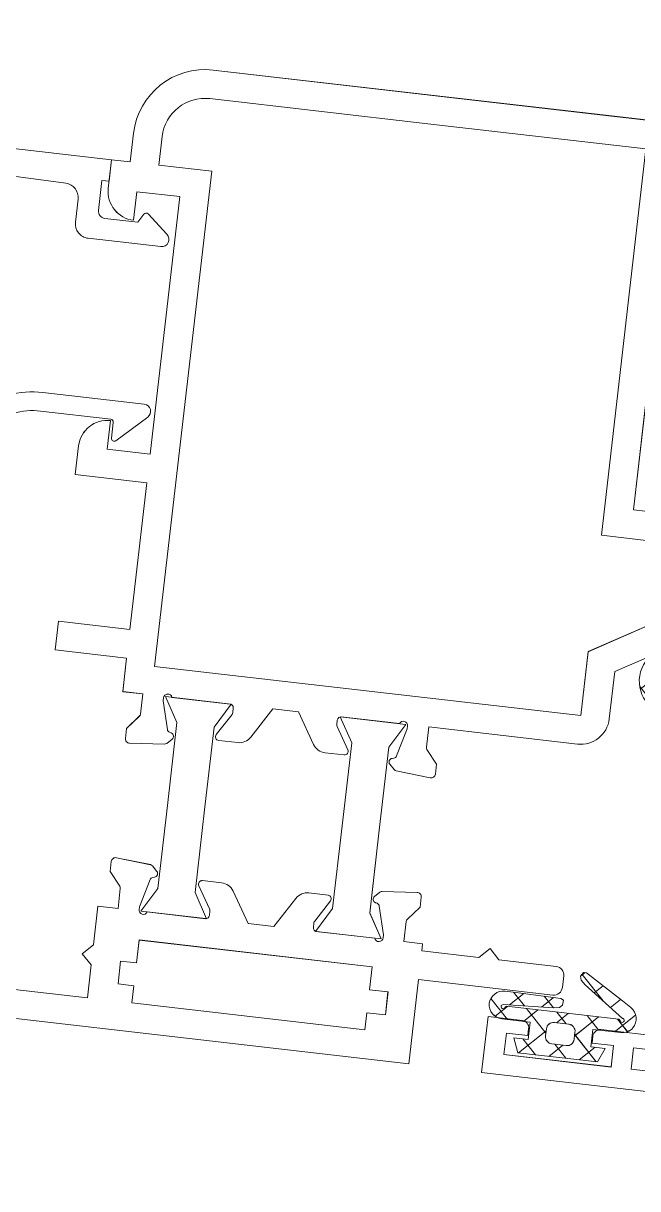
# Model space of a CAD drawing. Header units: millimetres. Extents: x 26282 to 30760, y 1404 to 4574.
# Drawn here: x 29537.38 to 29541.65, y 3467.08 to 3475.17 of the extents above; entities that cross this region are included whole.
import ezdxf

# ---------------------------------------------------------------- set-up
doc = ezdxf.new("R2010")
doc.units = ezdxf.units.MM
doc.header["$LTSCALE"] = 0.25
doc.layers.add('AB-DUV', color=4, linetype='Continuous', lineweight=50)
doc.layers.add('DOĞRAMA', color=30, linetype='Continuous', lineweight=20)

# ---------------------------------------------------------------- blocks, each defined once
blk = doc.blocks.new('CHD60E27', base_point=(-138.6, 7.85))
at = {"color": 1, "linetype": 'Continuous'}
for p, q in [((-80.6, 56.35), (-78.6, 56.35)), ((-115.729976, 50.516652), (-114.729976, 49.516652)), ((-115.729976, 50.516652), (-114.729976, 49.516652)), ((-78.6, 29.85), (-80.6, 29.85)), ((-137.2, 16.75), (-135.7, 16.75)), ((-135.7, 16.75), (-135.7, 15.25))]:
    blk.add_line(p, q, dxfattribs=at)
at = {"color": 40, "linetype": 'Continuous'}
for points in [[(-138.6, 7.85), (-138.6, 78.35), (-134.7, 78.35), (-134.7, 75.95, -0.414213), (-135.199999, 75.45), (-135.7, 75.45), (-135.7, 76.95), (-137.2, 76.95), (-137.2, 69.45), (-135.7, 69.45), (-135.7, 70.95), (-135.2, 70.95, -0.414213), (-134.699999, 70.45), (-134.7, 66.05), (-135.7, 66.05), (-135.7, 68.05), (-137.2, 68.05), (-137.2, 58.05), (-135.7, 58.05), (-135.7, 60.05), (-134.7, 60.05), (-134.7, 56.65), (-136.6, 56.65), (-136.6, 51.35), (-134.4, 51.35), (-132.2, 51.35), (-132.2, 52.95), (-130.2, 52.95), (-130.2, 51.95), (-128.790992, 51.95, 0.176327), (-128.630295, 52.008489), (-127.7, 52.789099), (-127, 52.789099, -0.43976), (-126.701142, 52.462953), (-126.911671, 50.056591, -0.176327), (-126.983943, 49.901604), (-127.323223, 49.562323, -0.577351), (-127.741481, 49.674394), (-127.772347, 49.789587, 0.267949), (-127.949124, 49.966363), (-129.9, 50.489099), (-130.1, 50.489099, 0.842899), (-130.2, 49.906257), (-130.2, 45.839099, 0.414213), (-129.949998, 45.589099), (-129.628806, 45.589099, 0.137838), (-129.498553, 45.625711), (-127.980252, 46.552487, -0.585341), (-127.6, 46.339099), (-127.6, 45.002615, -0.261351), (-128.07899, 44.149065), (-129.797634, 43.1), (-128.07899, 42.050935, -0.261351), (-127.6, 41.197385), (-127.6, 39.8609, -0.585341), (-127.980252, 39.647512), (-129.498554, 40.574288, 0.137838), (-129.628807, 40.6109), (-129.95, 40.6109, 0.414213), (-130.199999, 40.360899), (-130.2, 36.293743, 0.842899), (-130.1, 35.710901), (-129.9, 35.7109), (-127.949123, 36.233636, 0.267949), (-127.772347, 36.410413), (-127.741481, 36.525605, -0.577351), (-127.323223, 36.637676), (-126.983943, 36.298396, -0.176327), (-126.911671, 36.143409), (-126.701141, 33.737047, -0.43976), (-127, 33.4109), (-127.7, 33.4109), (-128.630295, 34.191511, 0.176327), (-128.790992, 34.25), (-130.2, 34.25), (-130.2, 33.25), (-132.2, 33.25), (-132.2, 34.85), (-136.6, 34.85), (-136.6, 29.55), (-134.7, 29.55), (-134.7, 26.15), (-135.7, 26.15), (-135.7, 28.15), (-137.2, 28.15), (-137.2, 18.15), (-135.7, 18.15), (-135.7, 20.15), (-134.7, 20.15), (-134.7, 15.75, -0.414213), (-135.199999, 15.25), (-135.7, 15.25), (-135.7, 16.75), (-137.2, 16.75), (-137.2, 9.25), (-135.7, 9.25), (-135.7, 10.75), (-135.2, 10.75, -0.414213), (-134.699999, 10.25), (-134.7, 7.85), (-138.6, 7.85)], [(-78.6, 56.35), (-78.6, 29.85), (-79.6, 29.85), (-80.6, 29.85, -0.414213), (-82.599999, 31.85), (-80.6, 31.85), (-80.6, 34.85), (-89.1, 34.85), (-89.6, 35.35), (-90.1, 34.85), (-98.6, 34.85), (-98.6, 31.85), (-96.6, 31.85, -0.414213), (-98.599999, 29.85), (-105.740408, 29.85, -0.356298), (-107.699999, 31.450001), (-105.7, 31.45), (-105.7, 34.85), (-109, 34.85), (-109.5, 35.35), (-110, 34.85), (-113.2, 34.85), (-113.2, 31.45), (-111.2, 31.45, -0.356298), (-113.159592, 29.85), (-115.2, 29.85), (-115.2, 34.25), (-116.609007, 34.25, 0.176327), (-116.769704, 34.191511), (-117.7, 33.4109), (-118.4, 33.4109, -0.43976), (-118.698859, 33.737047), (-118.488329, 36.143409, -0.176327), (-118.416057, 36.298397), (-118.076776, 36.637677, -0.577351), (-117.658519, 36.525604), (-117.627652, 36.410413, 0.267949), (-117.450876, 36.233636), (-115.5, 35.7109), (-115.3, 35.7109, 0.842899), (-115.2, 36.293744), (-115.2, 40.3609, 0.414213), (-115.45, 40.6109), (-115.771193, 40.6109, 0.137838), (-115.901446, 40.574288), (-117.419747, 39.647512, -0.585341), (-117.799999, 39.8609), (-117.8, 41.197384, -0.261351), (-117.32101, 42.050935), (-115.602366, 43.1), (-117.321009, 44.149064, -0.261351), (-117.8, 45.002615), (-117.8, 46.339099, -0.585341), (-117.419747, 46.552488), (-115.901445, 45.625712, 0.137838), (-115.771193, 45.5891), (-115.45, 45.589099, 0.414213), (-115.199999, 45.8391), (-115.2, 49.906257, 0.842899), (-115.3, 50.489099), (-115.5, 50.489099), (-117.450876, 49.966364, 0.267949), (-117.627653, 49.789587), (-117.658518, 49.674395, -0.577351), (-118.076776, 49.562322), (-118.416057, 49.901603, -0.176327), (-118.488329, 50.056591), (-118.698858, 52.462953, -0.43976), (-118.4, 52.789099), (-117.7, 52.789099), (-116.769704, 52.008489, 0.176327), (-116.609007, 51.95), (-115.2, 51.95), (-115.2, 56.35), (-113.159591, 56.35, -0.356297), (-111.199999, 54.75), (-113.2, 54.75), (-113.2, 51.35), (-110, 51.35), (-109.5, 50.85), (-109, 51.35), (-105.7, 51.35), (-105.7, 54.75), (-107.7, 54.75, -0.356297), (-105.740408, 56.35), (-98.6, 56.35, -0.414213), (-96.599999, 54.350001), (-98.6, 54.35), (-98.6, 51.35), (-90.1, 51.35), (-89.6, 50.85), (-89.1, 51.35), (-80.6, 51.35), (-80.6, 54.35), (-82.6, 54.35, -0.414213), (-80.6, 56.35), (-78.6, 56.35)], [(-80.6, 43.1), (-80.6, 49.35), (-99.6, 49.35, -0.414213), (-100.6, 50.35), (-100.6, 54.35), (-103.7, 54.35), (-103.7, 50.35, -0.414213), (-104.699999, 49.350001), (-113.2, 49.35), (-113.2, 36.85), (-104.7, 36.85, -0.414213), (-103.699999, 35.850001), (-103.7, 31.85), (-100.6, 31.85), (-100.6, 35.85, -0.414213), (-99.6, 36.85), (-80.6, 36.85), (-80.6, 43.1)]]:
    blk.add_lwpolyline(points, format="xyb", close=True, dxfattribs=at)
at = {"color": 4, "linetype": 'Continuous'}
for points in [[(-130.210348, 45.762166), (-128.497348, 46.762166), (-122.710348, 46.762166), (-116.923348, 46.762166), (-115.210348, 45.762166), (-115.210348, 50.362166), (-116.910348, 49.362166), (-122.710348, 49.362166), (-128.510348, 49.362166), (-130.210348, 50.362166), (-130.210348, 45.762166)], [(-128.497348, 39.437833), (-130.210348, 40.437833), (-130.210348, 35.837833), (-128.510348, 36.837833), (-122.710348, 36.837833), (-116.910348, 36.837833), (-115.210348, 35.837833), (-115.210348, 40.437833), (-116.923348, 39.437833), (-122.710348, 39.437833), (-128.497348, 39.437833)]]:
    blk.add_lwpolyline(points, close=True, dxfattribs=at)
at = {"color": 40, "linetype": 'Continuous'}
blk.add_lwpolyline([(-134.4, 49.35), (-136.6, 49.35), (-136.6, 36.85), (-132.2, 36.85), (-132.2, 49.35), (-134.4, 49.35)], close=True, dxfattribs=at)
blk = doc.blocks.new('CHD60E28', base_point=(0, -82.8))
at = {"color": 1, "linetype": 'Continuous'}
blk.add_line((58, -22), (60, -22), dxfattribs=at)
at = {"color": 40, "linetype": 'Continuous'}
for points in [[(0, -49.7), (0, -24.85), (0, 0), (3.9, 0), (3.9, -2.9), (2.9, -2.9), (2.9, -1.4), (1.4, -1.4), (1.4, -8.9), (2.9, -8.9), (2.9, -7.4), (3.9, -7.4), (3.9, -12.3), (2.9, -12.3), (2.9, -10.3), (1.4, -10.3), (1.4, -20.3), (2.9, -20.3), (2.9, -18.3), (3.9, -18.3), (3.9, -21.7), (2, -21.7), (2, -27), (4.305342, -27), (5, -26.28066), (5.694659, -27), (8.4, -27), (8.4, -28.4), (9.809008, -28.4, 0.176327), (9.969705, -28.341511), (10.9, -27.5609), (11.6, -27.5609, -0.43976), (11.898858, -27.887046), (11.688329, -30.293409, -0.176327), (11.616057, -30.448396), (11.276777, -30.787677, -0.577351), (10.858518, -30.675605), (10.827653, -30.560412, 0.267949), (10.650876, -30.383636), (8.7, -29.8609), (8.5, -29.8609, 0.842899), (8.4, -30.443742), (8.4, -34.5109, 0.414213), (8.65, -34.7609), (8.971194, -34.7609, 0.137838), (9.101447, -34.724288), (10.619748, -33.797512, -0.585341), (11, -34.0109), (11, -35.347384, -0.261351), (10.521011, -36.200935), (8.4, -37.495605), (8.4, -39.304394), (10.52101, -40.599064, -0.261351), (11.000001, -41.452615), (11, -42.789099, -0.585341), (10.619748, -43.002487), (9.101446, -42.075712, 0.137838), (8.971194, -42.0391), (8.65, -42.039099, 0.414213), (8.399999, -42.2891), (8.4, -46.356257, 0.842899), (8.5, -46.939099), (8.7, -46.939099), (10.650876, -46.416364, 0.267949), (10.827654, -46.239588), (10.858519, -46.124395, -0.577351), (11.276776, -46.012322), (11.616057, -46.351603, -0.176327), (11.688329, -46.50659), (11.898859, -48.912953, -0.43976), (11.6, -49.2391), (10.9, -49.239099), (9.969705, -48.458489, 0.176327), (9.809008, -48.4), (8.4, -48.4), (8.4, -49.7), (7.9, -49.7), (7.9, -53.705341), (8.61934, -54.4), (7.9, -55.094658), (7.9, -59.1, -0.414213), (7.3, -59.699999), (6.5, -59.7, -0.414213), (5.9, -59.099999), (5.9, -49.7), (0, -49.7)], [(67, -28.30168), (67, -55.55084), (67, -82.8), (63.5, -82.8), (63.5, -81.073884), (64.5, -80.7), (64.5, -81.4), (66, -81.4), (66, -77.2), (64.5, -77.2), (64.5, -77.9), (63.5, -77.526115), (63.5, -75.8), (65, -75.8), (65, -60.8), (62, -60.8), (62, -65.3), (57.5, -65.3), (57.5, -63.8), (60, -63.8), (60, -60.8), (40, -60.8), (40, -63.8), (42.5, -63.8), (42.5, -65.3), (31.308076, -65.3), (28.71, -60.8), (25.4, -60.8, -0.414213), (23.4, -58.799999), (23.4, -48.4), (21.990993, -48.4, 0.176327), (21.830296, -48.458489), (20.9, -49.239099), (20.2, -49.239099, -0.43976), (19.901142, -48.912953), (20.111671, -46.506591, -0.176327), (20.183943, -46.351603), (20.523224, -46.012323, -0.577351), (20.941481, -46.124395), (20.972347, -46.239587, 0.267949), (21.149124, -46.416364), (23.1, -46.939099), (23.3, -46.939099, 0.842899), (23.4, -46.356257), (23.4, -42.289099, 0.414213), (23.149999, -42.0391), (22.828807, -42.039099, 0.137838), (22.698554, -42.075711), (21.180253, -43.002487, -0.585341), (20.799999, -42.7891), (20.8, -41.452615, -0.261351), (21.278991, -40.599064), (23.4, -39.304394), (23.4, -37.495605), (21.278991, -36.200935, -0.261351), (20.800001, -35.347385), (20.8, -34.0109, -0.585341), (21.180252, -33.797512), (22.698554, -34.724288, 0.137838), (22.828807, -34.760901), (23.15, -34.7609, 0.414213), (23.4, -34.5109), (23.4, -30.443743, 0.842899), (23.3, -29.860899), (23.1, -29.8609), (21.149124, -30.383636, 0.267949), (20.972348, -30.560413), (20.941482, -30.675605, -0.577351), (20.523223, -30.787677), (20.183943, -30.448396, -0.176327), (20.111672, -30.293408), (19.901142, -27.887047, -0.43976), (20.199999, -27.5609), (20.9, -27.5609), (21.830296, -28.341511, 0.176327), (21.990993, -28.4), (23.4, -28.4), (23.4, -27), (25.74, -27), (25.74, -22), (27.74, -22), (27.74, -27), (38, -27), (38, -22), (40, -22, -0.414213), (42, -23.999999), (40, -24), (40, -27), (58, -27), (58, -24), (56, -24, -0.414213), (58, -21.999999), (60, -22), (60, -23.30168), (62, -23.30168, -0.414213), (67, -28.30168)], [(65, -43.55084), (65, -28.301681, 0.414213), (62, -25.301681), (60, -25.30168), (60, -29), (25.4, -29), (25.4, -58.8), (29.864701, -58.8), (32.462777, -63.3), (38, -63.3), (38, -58.8), (65, -58.8), (65, -43.55084)]]:
    blk.add_lwpolyline(points, format="xyb", close=True, dxfattribs=at)
blk.add_lwpolyline([(3.2, -29.55), (3.2, -30.1), (2, -30.1), (2, -46.4), (3.2, -46.4), (3.2, -47.7), (4.8, -47.7), (4.8, -46.4), (6.4, -46.4), (6.4, -30.1), (4.8, -30.1), (4.8, -29), (3.2, -29), (3.2, -29.55)], close=True, dxfattribs=at)
at = {"color": 4, "linetype": 'Continuous'}
for points in [[(10.113, -33.587833), (8.4, -34.587833), (8.4, -29.987833), (10.1, -30.987833), (15.9, -30.987833), (21.7, -30.987833), (23.4, -29.987833), (23.4, -34.587833), (21.687, -33.587833), (15.9, -33.587833), (10.113, -33.587833)], [(10.113, -43.212166), (8.4, -42.212166), (8.4, -46.812166), (10.1, -45.812166), (15.9, -45.812166), (21.7, -45.812166), (23.4, -46.812166), (23.4, -42.212166), (21.687, -43.212166), (15.9, -43.212166), (10.113, -43.212166)]]:
    blk.add_lwpolyline(points, close=True, dxfattribs=at)
blk = doc.blocks.new('CHD50D23', base_point=(110.983776, 153.85743))
at = {"color": 1, "linetype": 'Continuous'}
for p, q in [((117.791548, 170.671326), (119.381447, 172.261226)), ((119.568875, 171.841832), (119.206204, 172.204502)), ((119.457419, 170.215877), (121.244586, 172.003044)), ((124.138771, 167.271936), (119.568875, 171.841832)), ((119.432791, 169.856596), (118.032092, 171.257294)), ((120.970782, 169.60792), (122.142332, 170.77947)), ((118.315634, 169.074092), (119.457419, 170.215877)), ((119.301305, 167.938443), (120.572703, 169.209841)), ((121.333881, 167.955505), (119.432791, 169.856596)), ((121.747604, 168.263422), (122.91966, 169.435477)), ((119.296707, 167.87136), (118.580823, 168.587243)), ((118.649877, 167.287015), (119.301305, 167.938443)), ((119.145191, 165.661009), (121.37384, 167.889658)), ((124.455498, 162.712568), (119.296707, 167.87136)), ((122.524426, 166.918923), (123.696988, 168.091485)), ((119.160623, 165.886123), (118.364104, 166.682642)), ((124.278265, 160.768481), (119.160623, 165.886123)), ((120.14134, 164.535837), (122.174977, 166.569474)), ((115.348278, 161.864095), (119.145191, 165.661009)), ((119.024539, 163.900887), (117.547506, 165.37792)), ((121.172168, 163.445345), (122.976114, 165.249291)), ((118.528593, 162.275512), (116.730908, 164.073197)), ((118.989078, 163.383575), (119.611946, 164.006444)), ((119.345191, 163.580234), (119.024539, 163.900887)), ((121.973305, 162.125161), (123.777251, 163.929107)), ((111.799457, 156.193954), (118.989078, 163.383575)), ((120.452072, 158.230713), (115.91431, 162.768475)), ((121.603057, 159.633594), (124.527445, 162.557981)), ((118.720503, 157.840961), (115.097712, 161.463753)), ((116.041968, 158.315145), (118.584254, 160.857431)), ((118.064864, 158.216721), (120.705574, 160.857431)), ((121.299351, 159.504754), (119.946674, 160.857431)), ((121.452072, 157.361288), (125.087016, 160.996232)), ((122.788808, 160.136617), (122.034401, 160.891024)), ((125.34237, 159.704376), (124.278265, 160.768481)), ((116.124999, 158.315145), (114.281114, 160.15903)), ((121.237452, 159.267988), (121.603057, 159.633594)), ((122.965684, 157.838422), (121.299351, 159.504754)), ((124.529431, 158.395995), (122.788808, 160.136617)), ((114.691525, 157.627299), (113.464516, 158.854308)), ((124.608099, 158.395995), (125.396213, 159.184109)), ((119.211984, 157.24252), (120.452072, 158.482608)), ((113.865869, 156.331635), (112.647918, 157.549586)), ((120.452072, 156.109392), (118.977527, 157.583937)), ((122.94395, 155.738834), (121.452072, 157.230713)), ((113.040212, 155.035971), (111.83132, 156.244863)), ((119.332913, 155.242129), (120.452072, 156.361288)), ((120.244395, 154.032291), (122.569534, 156.35743)), ((112.193401, 154.466577), (113.52755, 155.800727)), ((122.081038, 154.480426), (121.159141, 155.402323)), ((111.107571, 154.847292), (111.014722, 154.940141)), ((120.547923, 153.892221), (119.627241, 154.812903))]:
    blk.add_line(p, q, dxfattribs=at)
for points in [[(117.942326, 171.103172, -0.229763), (119.601084, 172.311706, -0.229763), (121.577, 171.756923), (124.065182, 167.454881, -0.472021), (123.686104, 166.442525), (123.493312, 166.376425, -0.353954), (122.651853, 166.698377), (120.910699, 169.711911, 2.506605), (120.443837, 169.422198), (123.974866, 163.603459, -0.068514), (125.058809, 161.099606, -0.068514), (125.425814, 158.395994), (124.268132, 158.395995, 0.414213), (122.468133, 156.595995), (122.468132, 156.35743), (123.368132, 156.35743), (121.951762, 154.2919, -0.247171), (121.127035, 153.857431), (120.80923, 153.85743, -0.247171), (119.984502, 154.2919), (118.568132, 156.35743), (119.468132, 156.35743), (119.468132, 156.395995, 0.347266), (117.672353, 158.315146), (115.962865, 158.315145, 0.239382), (114.781982, 157.769249), (112.588983, 154.327878), (110.983776, 154.890697), (118.422358, 166.775718, 0.283277), (118.436838, 168.874362), (117.984154, 169.620334, -0.264505), (117.942326, 171.103172)], [(118.960417, 162.96546), (118.120011, 161.622698, 0.58904), (118.543842, 160.857431), (121.854332, 160.857431, 0.584485), (122.281783, 161.616824), (120.652103, 164.302354, 0.558043), (119.800823, 164.308222), (118.960417, 162.96546)], [(120.952072, 159.35743, 0.414214), (120.452072, 158.85743), (120.452072, 155.85743, 1), (121.452072, 155.85743), (121.452072, 158.85743, 0.414214), (120.952072, 159.35743)]]:
    blk.add_lwpolyline(points, format="xyb", close=True, dxfattribs=at)
blk = doc.blocks.new('CHD40D08', base_point=(-2.21267, -2.905012))
at = {"color": 1, "linetype": 'Continuous'}
for p, q in [((0, 5.969856), (1.319355, 7.289211)), ((0.12533, 6.85077), (0.904473, 6.071627)), ((1.017205, 5.958895), (1.924654, 5.051445)), ((1.069674, 4.91821), (1.934707, 5.783243)), ((-2.21267, 4.946129), (-0.482761, 3.21622)), ((-2.21267, 3.757186), (-1.21267, 4.757186)), ((-0.632316, 3.21622), (0.904473, 4.753009)), ((0, 4.854779), (0.904473, 3.950306)), ((1.129836, 3.724943), (1.8882, 2.96658)), ((1.171493, 2.898708), (1.899747, 3.626962)), ((-2.21267, 2.824809), (-1.333018, 1.945157)), ((-2.21267, 1.635866), (-1.333018, 2.515518)), ((0.166981, 2.566478), (0.904473, 1.828986)), ((0.166982, 1.894197), (0.904473, 2.631688)), ((-2.21267, -0.485455), (-0.510996, 1.216219)), ((-0.604081, 1.21622), (0.039793, 0.572346)), ((2.045652, -0.469774), (3.706779, 1.191354)), ((3.601991, 1.252788), (3.846916, 1.007863)), ((-2.21267, 0.703488), (-1.21267, -0.296512)), ((0.039793, 0.572346), (0.904473, -0.292334)), ((0.061836, -0.332269), (0.904473, 0.510368)), ((2.524604, 0.208855), (3.086884, -0.353425)), ((0, -0.394105), (0.061836, -0.332269)), ((-0.000001, -1.509181), (0.092774, -1.601955)), ((0.092774, -1.601955), (1.325459, -2.834641)), ((0.115405, -2.400021), (0.904473, -1.610952)), ((1.646901, -1.034763), (2.284292, -1.672154))]:
    blk.add_line(p, q, dxfattribs=at)
for points in [[(3.56458, 1.274721), (3.853054, 1.105598), (3.839039, 0.882431), (2.197611, -1.814579), (1.801975, -2.439764, -0.413949), (0.422965, -2.750501, -0.119976), (0.112064, -2.393627, -0.119976), (-0.000001, -1.93378), (0, 0), (-1.21267, 0), (-1.21267, -1), (-2.21267, -0.565218), (-2.21267, 5.005452), (-1.21267, 5.396757), (-1.21267, 4.396757), (0, 4.396757), (0, 6.36622, -0.404548), (0.967353, 7.365686, -0.404548), (1.934706, 6.366219), (1.934707, 5.626366), (1.87951, 2.469611), (1.772015, 2.273538), (1.437813, 2.284888), (1.245523, 2.492312), (1.171532, 2.897929), (0.995458, 6.390233, 2.044702), (0.823804, 6.2417), (0.904473, 6.143585), (0.904473, -1.711145), (0.823804, -1.809259, 2.04471), (0.995459, -1.957792), (3.011747, 0.899087), (3.291174, 1.202272), (3.56458, 1.274721)], [(0.020535, 1.362666, 0.198912), (0.166982, 1.71622), (0.166981, 2.71622, 0.414213), (-0.333018, 3.21622), (-0.833018, 3.21622, 0.414213), (-1.333018, 2.71622), (-1.333018, 1.716219, 0.414213), (-0.833018, 1.21622), (-0.333018, 1.216219, 0.198912), (0.020535, 1.362666)]]:
    blk.add_lwpolyline(points, format="xyb", close=True, dxfattribs=at)
blk = doc.blocks.new('CHD10-3111', base_point=(3855.389827, -8975.811796))
at = {"color": 40, "linetype": 'Continuous'}
blk.add_lwpolyline([(3855.389827, -8949.111796), (3879.389827, -8949.111796), (3879.389827, -8971.111796), (3877.889827, -8971.111796), (3877.889827, -8970.611796), (3875.789827, -8970.611796, 0.414276), (3875.289827, -8971.111902), (3875.289827, -8973.411796), (3875.891113, -8973.764938, -0.44986), (3875.948899, -8974.058621), (3874.687602, -8975.51474, -0.717959), (3873.789827, -8975.211796), (3873.789827, -8970.111796, -0.414242), (3874.789923, -8969.111796), (3876.40713, -8969.111796, 0.409111), (3877.406977, -8968.129248), (3877.703866, -8951.120522, 0.419335), (3877.203942, -8950.611796), (3858.289827, -8950.611796, 0.414214), (3857.789827, -8951.111796), (3857.789827, -8954.510299, 0.096347), (3857.826278, -8954.697709), (3862.331086, -8965.847499, -0.096289), (3862.789827, -8968.20752), (3862.789827, -8975.311796, -0.679855), (3861.925103, -8975.653814), (3860.044019, -8973.648631, -0.65679), (3860.189935, -8973.311796), (3861.289827, -8973.311796, 0.414214), (3861.489827, -8973.111796), (3861.489827, -8968.20752, 0.096295), (3861.125704, -8966.334383), (3856.526235, -8954.950297, -0.096289), (3856.489827, -8954.762994), (3856.489827, -8952.011796), (3855.389827, -8952.011796), (3855.389827, -8949.111796)], format="xyb", close=True, dxfattribs=at)
blk = doc.blocks.new('A$C3DEF5641')
at = {"layer": 'DOĞRAMA', "color": 163, "xscale": -1, "rotation": 270}
for name, p in [('CHD60E28', (55.833, 51.924)), ('CHD60E27', (13.333, 51.924)), ('CHD10-3111', (111.933, 87.924)), ('CHD50D23', (57.585, 71.395)), ('CHD40D08', (73.585, 53.562))]:
    blk.add_blockref(name, p, dxfattribs=at)
blk = doc.blocks.new('A$C187D15ED')
at = {"layer": 'DOĞRAMA', "color": 163, "xscale": -0.1, "yscale": 0.1, "zscale": 0.1, "rotation": 353.4193271623163}
blk.add_blockref('A$C3DEF5641', (9977.8733, 3256.7396, -134.2241), dxfattribs=at)
blk.add_blockref('A$C3DEF5641', (9977.8733, 3256.7396, -134.2241), dxfattribs=at)

msp = doc.modelspace()

# ---------------------------------------------------------------- block references
at = {"layer": 'AB-DUV', "ltscale": 100}
msp.add_blockref('A$C187D15ED', (19570.4239, 205.0275, 5.1264), dxfattribs=at)

# ---------------------------------------------------------------- next in the draw order: linework, layer by layer
at = {"layer": 'DOĞRAMA', "color": 1, "linetype": 'Continuous'}
for p, q in [((29537.9705, 3474.0238, -129.0977), (29537.9934, 3474.2225, -129.0977)), ((29537.9705, 3474.0238, -129.0977), (29537.9934, 3474.2225, -129.0977)), ((29541.2547, 3468.5567, -129.0977), (29541.2818, 3468.5782, -129.0977)), ((29541.2547, 3468.5567, -129.0977), (29541.2818, 3468.5782, -129.0977)), ((29541.408, 3468.3823, -129.0977), (29541.262, 3468.5664, -129.0977)), ((29541.408, 3468.3823, -129.0977), (29541.262, 3468.5664, -129.0977)), ((29541.346, 3468.4377, -129.0977), (29541.4083, 3468.4871, -129.0977)), ((29541.346, 3468.4377, -129.0977), (29541.4083, 3468.4871, -129.0977)), ((29540.7448, 3468.2529, -129.0977), (29540.6289, 3468.3991, -129.0977)), ((29540.7448, 3468.2529, -129.0977), (29540.6289, 3468.3991, -129.0977)), ((29540.7576, 3468.3538, -129.0977), (29540.8581, 3468.4336, -129.0977)), ((29540.7576, 3468.3538, -129.0977), (29540.8581, 3468.4336, -129.0977)), ((29540.8615, 3468.3471, -129.0977), (29540.7855, 3468.443, -129.0977)), ((29540.8615, 3468.3471, -129.0977), (29540.7855, 3468.443, -129.0977)), ((29540.9808, 3468.3394, -129.0977), (29541.0648, 3468.4061, -129.0977)), ((29540.9808, 3468.3394, -129.0977), (29541.0648, 3468.4061, -129.0977)), ((29541.0633, 3468.3341, -129.0977), (29540.9993, 3468.4148, -129.0977)), ((29541.0633, 3468.3341, -129.0977), (29540.9993, 3468.4148, -129.0977)), ((29540.6587, 3468.2755, -129.0977), (29540.7451, 3468.3439, -129.0977)), ((29540.6587, 3468.2755, -129.0977), (29540.7451, 3468.3439, -129.0977)), ((29540.8556, 3468.2401, -129.0977), (29540.9558, 3468.3196, -129.0977)), ((29540.8556, 3468.2401, -129.0977), (29540.9558, 3468.3196, -129.0977)), ((29541.0111, 3468.1585, -129.0977), (29540.8761, 3468.3288, -129.0977)), ((29541.0111, 3468.1585, -129.0977), (29540.8761, 3468.3288, -129.0977)), ((29541.4595, 3468.3362, -129.0977), (29541.5302, 3468.3923, -129.0977)), ((29541.4595, 3468.3362, -129.0977), (29541.5302, 3468.3923, -129.0977)), ((29541.0848, 3468.2305, -129.0977), (29541.1665, 3468.2953, -129.0977)), ((29541.0848, 3468.2305, -129.0977), (29541.1665, 3468.2953, -129.0977)), ((29541.1516, 3468.2228, -129.0977), (29541.0868, 3468.3045, -129.0977)), ((29541.1516, 3468.2228, -129.0977), (29541.0868, 3468.3045, -129.0977)), ((29541.2815, 3468.195, -129.0977), (29541.3773, 3468.271, -129.0977)), ((29541.2815, 3468.195, -129.0977), (29541.3773, 3468.271, -129.0977)), ((29541.3716, 3468.1868, -129.0977), (29541.2975, 3468.2802, -129.0977)), ((29541.3716, 3468.1868, -129.0977), (29541.2975, 3468.2802, -129.0977)), ((29541.4981, 3468.1754, -129.0977), (29541.6346, 3468.2837, -129.0977)), ((29541.4981, 3468.1754, -129.0977), (29541.6346, 3468.2837, -129.0977)), ((29541.5776, 3468.1685, -129.0977), (29541.5083, 3468.2559, -129.0977)), ((29541.5776, 3468.1685, -129.0977), (29541.5083, 3468.2559, -129.0977)), ((29540.8212, 3468.0214, -129.0977), (29541.0128, 3468.1734, -129.0977)), ((29540.8212, 3468.0214, -129.0977), (29541.0128, 3468.1734, -129.0977)), ((29541.2101, 3468.1384, -129.0977), (29541.2815, 3468.195, -129.0977)), ((29541.2101, 3468.1384, -129.0977), (29541.2815, 3468.195, -129.0977)), ((29541.377, 3468.18, -129.0977), (29541.3716, 3468.1868, -129.0977)), ((29541.377, 3468.18, -129.0977), (29541.3716, 3468.1868, -129.0977)), ((29541.4878, 3468.1672, -129.0977), (29541.4981, 3468.1754, -129.0977)), ((29541.4878, 3468.1672, -129.0977), (29541.4981, 3468.1754, -129.0977)), ((29540.9393, 3468.0077, -129.0977), (29540.8514, 3468.1185, -129.0977)), ((29540.9393, 3468.0077, -129.0977), (29540.8514, 3468.1185, -129.0977)), ((29541.0319, 3467.9971, -129.0977), (29541.1294, 3468.0744, -129.0977)), ((29541.0319, 3467.9971, -129.0977), (29541.1294, 3468.0744, -129.0977)), ((29541.15, 3467.9834, -129.0977), (29541.0727, 3468.0809, -129.0977)), ((29541.15, 3467.9834, -129.0977), (29541.0727, 3468.0809, -129.0977)), ((29541.3607, 3467.9591, -129.0977), (29541.2112, 3468.1477, -129.0977)), ((29541.3607, 3467.9591, -129.0977), (29541.2112, 3468.1477, -129.0977)), ((29541.2426, 3467.9727, -129.0977), (29541.3534, 3468.0606, -129.0977)), ((29541.2426, 3467.9727, -129.0977), (29541.3534, 3468.0606, -129.0977))]:
    msp.add_line(p, q, dxfattribs=at)
at = {"layer": 'DOĞRAMA', "color": 40, "linetype": 'Continuous', "elevation": -129.0977}
for points in [[(29541.9661, 3470.876), (29541.4893, 3470.6694), (29541.4513, 3470.3406, -0.414213), (29541.2297, 3470.1649), (29540.1966, 3470.284), (29540.1804, 3470.1441, 0.176327), (29540.1844, 3470.1274), (29540.2513, 3470.0261), (29540.2433, 3469.9565, -0.43976), (29540.2074, 3469.9306), (29539.9708, 3469.9791, -0.176327), (29539.9562, 3469.988), (29539.9264, 3470.0256, -0.577351), (29539.9423, 3470.0659), (29539.9541, 3470.0676, 0.267949), (29539.9737, 3470.0832), (29540.048, 3470.271), (29540.0503, 3470.2908, 0.842899), (29539.9936, 3470.3075), (29539.5895, 3470.3541, 0.414213), (29539.5618, 3470.3321), (29539.5581, 3470.3002, 0.137838), (29539.5603, 3470.2868), (29539.6349, 3470.1254, -0.585341), (29539.6094, 3470.0901), (29539.4766, 3470.1054, -0.261351), (29539.3973, 3470.1627), (29539.293, 3470.3883), (29539.1133, 3470.409), (29538.9604, 3470.2131, -0.261351), (29538.8701, 3470.1753), (29538.7374, 3470.1907, -0.585341), (29538.7205, 3470.2309), (29538.83, 3470.3711, 0.137838), (29538.8351, 3470.3836), (29538.8388, 3470.4155, 0.414213), (29538.8168, 3470.4432), (29538.4128, 3470.4898, 0.842899), (29538.3537, 3470.4866), (29538.3514, 3470.4667), (29538.381, 3470.2669, 0.267949), (29538.3966, 3470.2473), (29538.4076, 3470.2429, -0.577351), (29538.414, 3470.2001), (29538.3764, 3470.1703, -0.176327), (29538.3602, 3470.1649), (29538.1187, 3470.1715, -0.43976), (29538.0897, 3470.205), (29538.0978, 3470.2745), (29538.186, 3470.358, 0.176327), (29538.1936, 3470.3733), (29538.2098, 3470.5132), (29538.0707, 3470.5293), (29538.0975, 3470.7617), (29537.6008, 3470.819), (29537.6237, 3471.0177), (29538.1204, 3470.9604), (29538.238, 3471.9797), (29537.7413, 3472.037), (29537.7642, 3472.2357, -0.414213), (29537.9858, 3472.4114), (29537.9629, 3472.2127), (29538.2609, 3472.1783), (29538.4672, 3473.9665), (29538.1692, 3474.0009), (29538.1463, 3473.8022, -0.414213), (29537.9705, 3474.0238), (29537.9934, 3474.2225), (29538.1227, 3474.2076), (29538.1456, 3474.4062, -0.414213), (29538.6997, 3474.8456), (29538.6997, 3474.8456), (29541.4066, 3474.5334), (29544.1136, 3474.2211)], [(29541.9661, 3470.876), (29541.4893, 3470.6694), (29541.4513, 3470.3406, -0.414213), (29541.2297, 3470.1649), (29540.1966, 3470.284), (29540.1804, 3470.1441, 0.176327), (29540.1844, 3470.1274), (29540.2513, 3470.0261), (29540.2433, 3469.9565, -0.43976), (29540.2074, 3469.9306), (29539.9708, 3469.9791, -0.176327), (29539.9562, 3469.988), (29539.9264, 3470.0256, -0.577351), (29539.9423, 3470.0659), (29539.9541, 3470.0676, 0.267949), (29539.9737, 3470.0832), (29540.048, 3470.271), (29540.0503, 3470.2908, 0.842899), (29539.9936, 3470.3075), (29539.5895, 3470.3541, 0.414213), (29539.5618, 3470.3321), (29539.5581, 3470.3002, 0.137838), (29539.5603, 3470.2868), (29539.6349, 3470.1254, -0.585341), (29539.6094, 3470.0901), (29539.4766, 3470.1054, -0.261351), (29539.3973, 3470.1627), (29539.293, 3470.3883), (29539.1133, 3470.409), (29538.9604, 3470.2131, -0.261351), (29538.8701, 3470.1753), (29538.7374, 3470.1907, -0.585341), (29538.7205, 3470.2309), (29538.83, 3470.3711, 0.137838), (29538.8351, 3470.3836), (29538.8388, 3470.4155, 0.414213), (29538.8168, 3470.4432), (29538.4128, 3470.4898, 0.842899), (29538.3537, 3470.4866), (29538.3514, 3470.4667), (29538.381, 3470.2669, 0.267949), (29538.3966, 3470.2473), (29538.4076, 3470.2429, -0.577351), (29538.414, 3470.2001), (29538.3764, 3470.1703, -0.176327), (29538.3602, 3470.1649), (29538.1187, 3470.1715, -0.43976), (29538.0897, 3470.205), (29538.0978, 3470.2745), (29538.186, 3470.358, 0.176327), (29538.1936, 3470.3733), (29538.2098, 3470.5132), (29538.0707, 3470.5293), (29538.0975, 3470.7617), (29537.6008, 3470.819), (29537.6237, 3471.0177), (29538.1204, 3470.9604), (29538.238, 3471.9797), (29537.7413, 3472.037), (29537.7642, 3472.2357, -0.414213), (29537.9858, 3472.4114), (29537.9629, 3472.2127), (29538.2609, 3472.1783), (29538.4672, 3473.9665), (29538.1692, 3474.0009), (29538.1463, 3473.8022, -0.414213), (29537.9705, 3474.0238), (29537.9934, 3474.2225), (29538.1227, 3474.2076), (29538.1456, 3474.4062, -0.414213), (29538.6997, 3474.8456), (29538.6997, 3474.8456), (29541.4066, 3474.5334), (29544.1136, 3474.2211)], [(29535.8079, 3474.4746), (29537.9934, 3474.2225), (29537.9762, 3474.0735), (29537.9266, 3474.0792), (29537.9025, 3473.8706, 0.414276), (29537.9464, 3473.8152), (29538.1749, 3473.7888), (29538.2169, 3473.8445, -0.44986), (29538.2467, 3473.8469), (29538.3769, 3473.7049, -0.717959), (29538.3365, 3473.6192), (29537.8299, 3473.6776, -0.414242), (29537.742, 3473.7884), (29537.7606, 3473.9491, 0.409111), (29537.6744, 3474.0597), (29535.9881, 3474.2841, 0.419335)], [(29535.8079, 3474.4746), (29537.9934, 3474.2225), (29537.9762, 3474.0735), (29537.9266, 3474.0792), (29537.9025, 3473.8706, 0.414276), (29537.9464, 3473.8152), (29538.1749, 3473.7888), (29538.2169, 3473.8445, -0.44986), (29538.2467, 3473.8469), (29538.3769, 3473.7049, -0.717959), (29538.3365, 3473.6192), (29537.8299, 3473.6776, -0.414242), (29537.742, 3473.7884), (29537.7606, 3473.9491, 0.409111), (29537.6744, 3474.0597), (29535.9881, 3474.2841, 0.419335)], [(29537.275, 3472.5882, -0.096289), (29537.5147, 3472.6067), (29538.2204, 3472.5253, -0.679855), (29538.2445, 3472.4355), (29538.0237, 3472.2716, -0.65679), (29537.9919, 3472.2899), (29538.0045, 3472.3992, 0.414214), (29537.987, 3472.4213), (29537.4998, 3472.4776, 0.096295), (29537.3095, 3472.4628)], [(29537.275, 3472.5882, -0.096289), (29537.5147, 3472.6067), (29538.2204, 3472.5253, -0.679855), (29538.2445, 3472.4355), (29538.0237, 3472.2716, -0.65679), (29537.9919, 3472.2899), (29538.0045, 3472.3992, 0.414214), (29537.987, 3472.4213), (29537.4998, 3472.4776, 0.096295), (29537.3095, 3472.4628)], [(29537.2989, 3468.4641), (29537.8254, 3468.4034), (29537.8519, 3468.6324), (29537.7884, 3468.7097), (29537.8678, 3468.7704), (29537.8988, 3469.0392), (29538.0379, 3469.0231), (29538.054, 3469.1631, 0.176327), (29538.05, 3469.1797), (29537.9831, 3469.2811), (29537.9912, 3469.3506, -0.43976), (29538.027, 3469.3766), (29538.2636, 3469.3281, -0.176327), (29538.2782, 3469.3191), (29538.308, 3469.2815, -0.577351), (29538.2921, 3469.2413), (29538.2803, 3469.2395, 0.267949), (29538.2607, 3469.224), (29538.1864, 3469.0362), (29538.1841, 3469.0163, 0.842899), (29538.2409, 3468.9997), (29538.6449, 3468.9531, 0.414213), (29538.6726, 3468.9751), (29538.6763, 3469.007, 0.137838), (29538.6742, 3469.0203), (29538.5995, 3469.1818, -0.585341), (29538.625, 3469.2171), (29538.7578, 3469.2018, -0.261351), (29538.8371, 3469.1444), (29538.9414, 3468.9189), (29539.1211, 3468.8982), (29539.274, 3469.094, -0.261351), (29539.3643, 3469.1318), (29539.4971, 3469.1165, -0.585341), (29539.5139, 3469.0763), (29539.4045, 3468.9361, 0.137838), (29539.3993, 3468.9236), (29539.3956, 3468.8917, 0.414213), (29539.4176, 3468.864), (29539.8217, 3468.8173, 0.842899), (29539.8807, 3468.8206), (29539.883, 3468.8405), (29539.8534, 3469.0403, 0.267949), (29539.8379, 3469.0598), (29539.8268, 3469.0642, -0.577351), (29539.8205, 3469.1071), (29539.858, 3469.1369, -0.176327), (29539.8743, 3469.1423), (29540.1157, 3469.1356, -0.43976), (29540.1447, 3469.1022), (29540.1367, 3469.0327), (29540.0485, 3468.9492, 0.176327), (29540.0408, 3468.9339), (29540.0247, 3468.7939), (29540.1538, 3468.779), (29540.1481, 3468.7294), (29540.546, 3468.6834), (29540.6232, 3468.7469), (29540.684, 3468.6675), (29541.0819, 3468.6216, -0.414213), (29541.1346, 3468.5551), (29541.1255, 3468.4757, -0.414213), (29541.059, 3468.4229), (29540.1252, 3468.5307), (29540.0576, 3467.9446), (29540.0576, 3467.9446), (29537.5889, 3468.2293), (29535.1203, 3468.5141)], [(29537.2989, 3468.4641), (29537.8254, 3468.4034), (29537.8519, 3468.6324), (29537.7884, 3468.7097), (29537.8678, 3468.7704), (29537.8988, 3469.0392), (29538.0379, 3469.0231), (29538.054, 3469.1631, 0.176327), (29538.05, 3469.1797), (29537.9831, 3469.2811), (29537.9912, 3469.3506, -0.43976), (29538.027, 3469.3766), (29538.2636, 3469.3281, -0.176327), (29538.2782, 3469.3191), (29538.308, 3469.2815, -0.577351), (29538.2921, 3469.2413), (29538.2803, 3469.2395, 0.267949), (29538.2607, 3469.224), (29538.1864, 3469.0362), (29538.1841, 3469.0163, 0.842899), (29538.2409, 3468.9997), (29538.6449, 3468.9531, 0.414213), (29538.6726, 3468.9751), (29538.6763, 3469.007, 0.137838), (29538.6742, 3469.0203), (29538.5995, 3469.1818, -0.585341), (29538.625, 3469.2171), (29538.7578, 3469.2018, -0.261351), (29538.8371, 3469.1444), (29538.9414, 3468.9189), (29539.1211, 3468.8982), (29539.274, 3469.094, -0.261351), (29539.3643, 3469.1318), (29539.4971, 3469.1165, -0.585341), (29539.5139, 3469.0763), (29539.4045, 3468.9361, 0.137838), (29539.3993, 3468.9236), (29539.3956, 3468.8917, 0.414213), (29539.4176, 3468.864), (29539.8217, 3468.8173, 0.842899), (29539.8807, 3468.8206), (29539.883, 3468.8405), (29539.8534, 3469.0403, 0.267949), (29539.8379, 3469.0598), (29539.8268, 3469.0642, -0.577351), (29539.8205, 3469.1071), (29539.858, 3469.1369, -0.176327), (29539.8743, 3469.1423), (29540.1157, 3469.1356, -0.43976), (29540.1447, 3469.1022), (29540.1367, 3469.0327), (29540.0485, 3468.9492, 0.176327), (29540.0408, 3468.9339), (29540.0247, 3468.7939), (29540.1538, 3468.779), (29540.1481, 3468.7294), (29540.546, 3468.6834), (29540.6232, 3468.7469), (29540.684, 3468.6675), (29541.0819, 3468.6216, -0.414213), (29541.1346, 3468.5551), (29541.1255, 3468.4757, -0.414213), (29541.059, 3468.4229), (29540.1252, 3468.5307), (29540.0576, 3467.9446), (29540.0576, 3467.9446), (29537.5889, 3468.2293), (29535.1203, 3468.5141)], [(29547.5677, 3467.0782), (29540.5642, 3467.8861), (29540.6089, 3468.2735), (29540.8473, 3468.246, -0.414213), (29540.8913, 3468.1906), (29540.8855, 3468.141), (29540.7365, 3468.1582), (29540.7193, 3468.0091), (29541.4644, 3467.9232), (29541.4816, 3468.0722), (29541.3326, 3468.0894), (29541.3383, 3468.1391, -0.414213), (29541.3937, 3468.183), (29541.8308, 3468.1326)], [(29547.5677, 3467.0782), (29540.5642, 3467.8861), (29540.6089, 3468.2735), (29540.8473, 3468.246, -0.414213), (29540.8913, 3468.1906), (29540.8855, 3468.141), (29540.7365, 3468.1582), (29540.7193, 3468.0091), (29541.4644, 3467.9232), (29541.4816, 3468.0722), (29541.3326, 3468.0894), (29541.3383, 3468.1391, -0.414213), (29541.3937, 3468.183), (29541.8308, 3468.1326)]]:
    msp.add_lwpolyline(points, format="xyb", dxfattribs=at)
msp.add_lwpolyline([(29540.1916, 3474.4722), (29538.6767, 3474.647, 0.414213), (29538.3443, 3474.3833), (29538.3214, 3474.1846), (29538.6888, 3474.1423), (29538.2923, 3470.705), (29541.2527, 3470.3635), (29541.3038, 3470.8071), (29541.7806, 3471.0136), (29541.8441, 3471.5637), (29541.397, 3471.6152), (29541.7065, 3474.2974), (29540.1916, 3474.4722)], format="xyb", close=True, dxfattribs=at)
msp.add_lwpolyline([(29540.1916, 3474.4722), (29538.6767, 3474.647, 0.414213), (29538.3443, 3474.3833), (29538.3214, 3474.1846), (29538.6888, 3474.1423), (29538.2923, 3470.705), (29541.2527, 3470.3635), (29541.3038, 3470.8071), (29541.7806, 3471.0136), (29541.8441, 3471.5637), (29541.397, 3471.6152), (29541.7065, 3474.2974), (29540.1916, 3474.4722)], format="xyb", close=True, dxfattribs=at)
for points in [[(29541.8479, 3473.7778), (29541.6187, 3471.791), (29541.9167, 3471.7566)], [(29541.8479, 3473.7778), (29541.6187, 3471.791), (29541.9167, 3471.7566)], [(29541.8193, 3468.0332), (29541.6206, 3468.0562), (29541.6035, 3467.9071), (29542.5969, 3467.7925)], [(29541.8193, 3468.0332), (29541.6206, 3468.0562), (29541.6035, 3467.9071), (29542.5969, 3467.7925)]]:
    msp.add_lwpolyline(points, dxfattribs=at)
at = {"layer": 'DOĞRAMA', "color": 4, "linetype": 'Continuous', "elevation": -129.0977}
for points in [[(29538.5729, 3469.1338), (29538.6526, 3468.9522), (29538.1956, 3469.0049), (29538.3144, 3469.1623), (29538.3809, 3469.7385), (29538.4474, 3470.3147), (29538.3675, 3470.495), (29538.8245, 3470.4423), (29538.7055, 3470.2836), (29538.6392, 3469.7087), (29538.5729, 3469.1338)], [(29538.5729, 3469.1338), (29538.6526, 3468.9522), (29538.1956, 3469.0049), (29538.3144, 3469.1623), (29538.3809, 3469.7385), (29538.4474, 3470.3147), (29538.3675, 3470.495), (29538.8245, 3470.4423), (29538.7055, 3470.2836), (29538.6392, 3469.7087), (29538.5729, 3469.1338)], [(29539.5289, 3469.0235), (29539.41, 3468.8648), (29539.8669, 3468.8121), (29539.7871, 3468.9925), (29539.8536, 3469.5686), (29539.92, 3470.1448), (29540.0388, 3470.3022), (29539.5819, 3470.355), (29539.6616, 3470.1733), (29539.5953, 3469.5984), (29539.5289, 3469.0235)], [(29539.5289, 3469.0235), (29539.41, 3468.8648), (29539.8669, 3468.8121), (29539.7871, 3468.9925), (29539.8536, 3469.5686), (29539.92, 3470.1448), (29540.0388, 3470.3022), (29539.5819, 3470.355), (29539.6616, 3470.1733), (29539.5953, 3469.5984), (29539.5289, 3469.0235)]]:
    msp.add_lwpolyline(points, close=True, dxfattribs=at)
at = {"layer": 'DOĞRAMA', "color": 40, "linetype": 'Continuous', "elevation": -129.0977}
msp.add_lwpolyline([(29538.0925, 3468.4934), (29538.1471, 3468.4871), (29538.1334, 3468.3679), (29539.7527, 3468.1811), (29539.7664, 3468.3003), (29539.8955, 3468.2854), (29539.9139, 3468.4443), (29539.7847, 3468.4592), (29539.8031, 3468.6182), (29538.1838, 3468.805), (29538.1655, 3468.646), (29538.0562, 3468.6586), (29538.0379, 3468.4997), (29538.0925, 3468.4934)], close=True, dxfattribs=at)
msp.add_lwpolyline([(29538.0925, 3468.4934), (29538.1471, 3468.4871), (29538.1334, 3468.3679), (29539.7527, 3468.1811), (29539.7664, 3468.3003), (29539.8955, 3468.2854), (29539.9139, 3468.4443), (29539.7847, 3468.4592), (29539.8031, 3468.6182), (29538.1838, 3468.805), (29538.1655, 3468.646), (29538.0562, 3468.6586), (29538.0379, 3468.4997), (29538.0925, 3468.4934)], close=True, dxfattribs=at)
at = {"layer": 'DOĞRAMA', "color": 1, "linetype": 'Continuous', "elevation": -129.0977}
for points in [[(29541.2521, 3468.5532), (29541.2722, 3468.5799), (29541.2942, 3468.576), (29541.5433, 3468.382), (29541.6009, 3468.3355, -0.413949), (29541.6159, 3468.195, -0.119976), (29541.5769, 3468.1682, -0.119976), (29541.53, 3468.1623), (29541.3379, 3468.1845), (29541.324, 3468.064), (29541.4233, 3468.0526), (29541.3687, 3467.9582), (29540.8153, 3468.022), (29540.7878, 3468.1259), (29540.8872, 3468.1144), (29540.9011, 3468.2349), (29540.7054, 3468.2575, -0.404548), (29540.6172, 3468.365, -0.404548), (29540.7276, 3468.4496), (29540.8011, 3468.4412), (29541.1141, 3468.3995), (29541.1323, 3468.3866), (29541.1274, 3468.3535), (29541.1045, 3468.3368), (29541.0634, 3468.3341), (29540.7145, 3468.3566, 2.044702), (29540.7272, 3468.3379), (29540.7379, 3468.3448), (29541.5182, 3468.2547), (29541.527, 3468.2456, 2.04471), (29541.5438, 3468.2609), (29541.2831, 3468.494), (29541.2561, 3468.5252), (29541.2521, 3468.5532)], [(29541.2521, 3468.5532), (29541.2722, 3468.5799), (29541.2942, 3468.576), (29541.5433, 3468.382), (29541.6009, 3468.3355, -0.413949), (29541.6159, 3468.195, -0.119976), (29541.5769, 3468.1682, -0.119976), (29541.53, 3468.1623), (29541.3379, 3468.1845), (29541.324, 3468.064), (29541.4233, 3468.0526), (29541.3687, 3467.9582), (29540.8153, 3468.022), (29540.7878, 3468.1259), (29540.8872, 3468.1144), (29540.9011, 3468.2349), (29540.7054, 3468.2575, -0.404548), (29540.6172, 3468.365, -0.404548), (29540.7276, 3468.4496), (29540.8011, 3468.4412), (29541.1141, 3468.3995), (29541.1323, 3468.3866), (29541.1274, 3468.3535), (29541.1045, 3468.3368), (29541.0634, 3468.3341), (29540.7145, 3468.3566, 2.044702), (29540.7272, 3468.3379), (29540.7379, 3468.3448), (29541.5182, 3468.2547), (29541.527, 3468.2456, 2.04471), (29541.5438, 3468.2609), (29541.2831, 3468.494), (29541.2561, 3468.5252), (29541.2521, 3468.5532)], [(29541.2027, 3468.2022, 0.198912), (29541.1693, 3468.2208), (29541.0699, 3468.2322, 0.414213), (29541.0145, 3468.1883), (29541.0088, 3468.1386, 0.414213), (29541.0528, 3468.0832), (29541.1521, 3468.0717, 0.414213), (29541.2075, 3468.1157), (29541.2132, 3468.1654, 0.198912), (29541.2027, 3468.2022)], [(29541.2027, 3468.2022, 0.198912), (29541.1693, 3468.2208), (29541.0699, 3468.2322, 0.414213), (29541.0145, 3468.1883), (29541.0088, 3468.1386, 0.414213), (29541.0528, 3468.0832), (29541.1521, 3468.0717, 0.414213), (29541.2075, 3468.1157), (29541.2132, 3468.1654, 0.198912), (29541.2027, 3468.2022)]]:
    msp.add_lwpolyline(points, format="xyb", close=True, dxfattribs=at)

doc.saveas('drawing.dxf')
